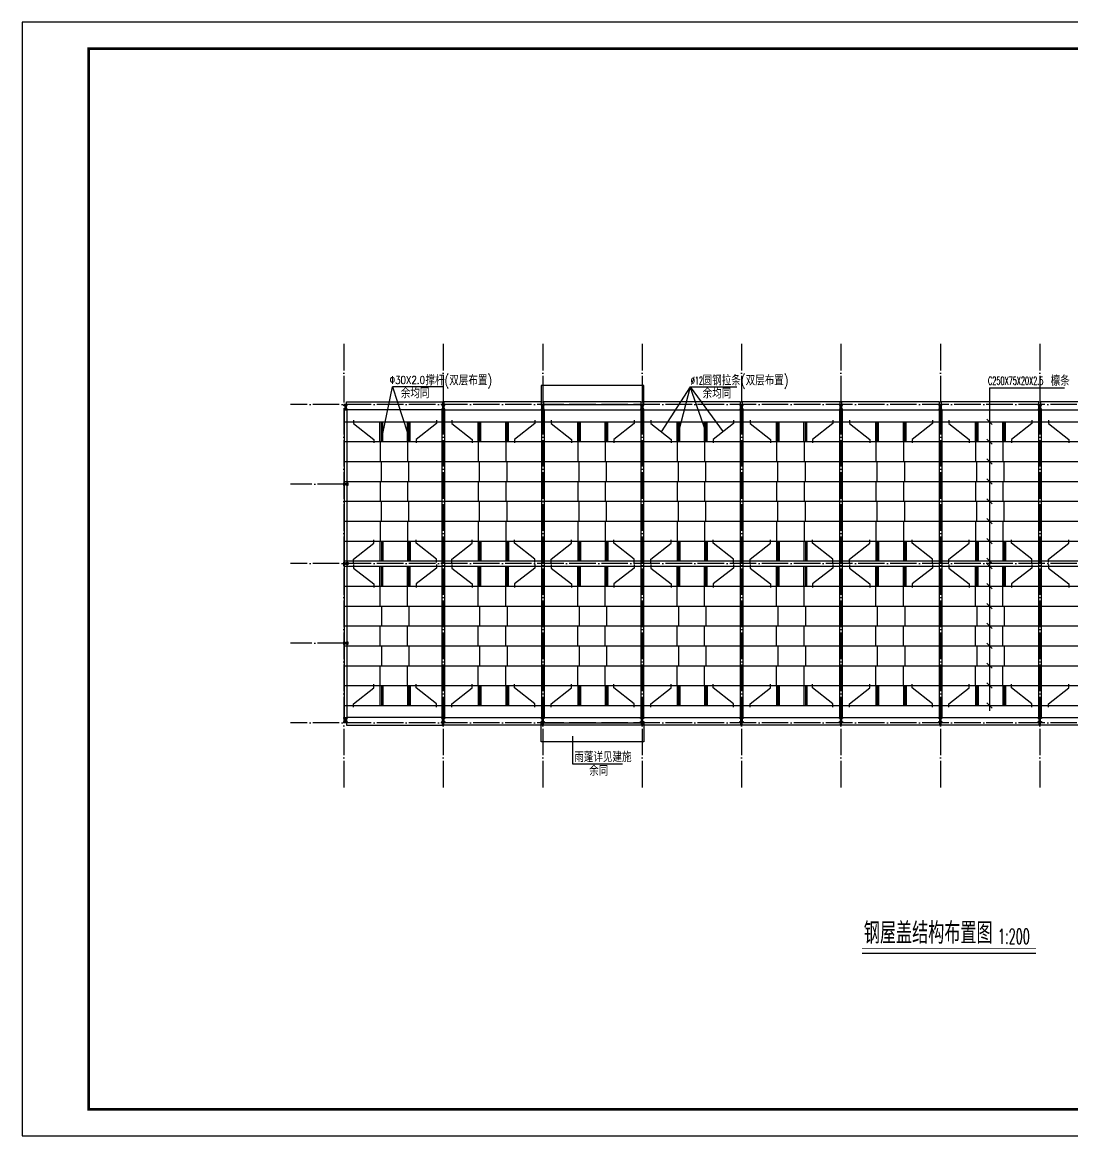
# Model space of a CAD drawing. Extents: x 32177600 to 32582346, y -189249 to 154687.
# Drawn here: x 32335937 to 32415109, y 70687 to 154687 of the extents above; entities that cross this region are included whole.
import ezdxf

# ---------------------------------------------------------------- set-up
doc = ezdxf.new("R2010")
doc.units = 0
doc.header["$LTSCALE"] = 1000
doc.header["$MEASUREMENT"] = 0
doc.linetypes.add('ACAD_ISO04W100', pattern=[30.5, 24, -3, 0.5, -3])
doc.linetypes.add('DOTE', pattern=[2.42, 2, -0.2, 0.02, -0.2])
doc.layers.get('0').update_dxf_attribs({"linetype": 'CONTINUOUS'})
for name, color, linetype in [('DIM_TEXT', 3, 'CONTINUOUS'), ('DOTE', 1, 'ACAD_ISO04W100'), ('PUB_TEXT', 7, 'CONTINUOUS'), ('PUB_TITLE', 4, 'CONTINUOUS'), ('拉条', 4, 'CONTINUOUS'), ('标注、文字', 3, 'CONTINUOUS'), ('沿沟', 3, 'CONTINUOUS'), ('钢梁', 2, 'CONTINUOUS')]:
    doc.layers.add(name, color=color, linetype=linetype)
doc.styles.add('_HZTXT', font='txt.shx', dxfattribs={"width": 0.8, "bigfont": 'hztxt.shx'})
doc.styles.add('_SIMPLEX', font='SIMPLEX', dxfattribs={"width": 0.8})
doc.styles.add('_TXT', font='SIMPLEX.shx', dxfattribs={"width": 0.6})

msp = doc.modelspace()

# ---------------------------------------------------------------- hatches: boundary and pattern name
for points in [[(32360439.4, 125768.2), (32360439.4, 125848.2), (32360199.4, 125848.2), (32360199.4, 125768.2), (32360279.4, 125768.2), (32360279.4, 125528.2), (32360199.4, 125528.2), (32360199.4, 125448.2), (32360439.4, 125448.2), (32360439.4, 125528.2), (32360359.4, 125528.2), (32360359.4, 125768.2)], [(32367819.4, 125768.2), (32367819.4, 125848.2), (32367579.4, 125848.2), (32367579.4, 125768.2), (32367659.4, 125768.2), (32367659.4, 125528.2), (32367579.4, 125528.2), (32367579.4, 125448.2), (32367819.4, 125448.2), (32367819.4, 125528.2), (32367739.4, 125528.2), (32367739.4, 125768.2)], [(32375319.4, 125768.2), (32375319.4, 125848.2), (32375079.4, 125848.2), (32375079.4, 125768.2), (32375159.4, 125768.2), (32375159.4, 125528.2), (32375079.4, 125528.2), (32375079.4, 125448.2), (32375319.4, 125448.2), (32375319.4, 125528.2), (32375239.4, 125528.2), (32375239.4, 125768.2)], [(32382819.4, 125768.2), (32382819.4, 125848.2), (32382579.4, 125848.2), (32382579.4, 125768.2), (32382659.4, 125768.2), (32382659.4, 125528.2), (32382579.4, 125528.2), (32382579.4, 125448.2), (32382819.4, 125448.2), (32382819.4, 125528.2), (32382739.4, 125528.2), (32382739.4, 125768.2)], [(32390319.4, 125768.2), (32390319.4, 125848.2), (32390079.4, 125848.2), (32390079.4, 125768.2), (32390159.4, 125768.2), (32390159.4, 125528.2), (32390079.4, 125528.2), (32390079.4, 125448.2), (32390319.4, 125448.2), (32390319.4, 125528.2), (32390239.4, 125528.2), (32390239.4, 125768.2)], [(32397819.4, 125768.2), (32397819.4, 125848.2), (32397579.4, 125848.2), (32397579.4, 125768.2), (32397659.4, 125768.2), (32397659.4, 125528.2), (32397579.4, 125528.2), (32397579.4, 125448.2), (32397819.4, 125448.2), (32397819.4, 125528.2), (32397739.4, 125528.2), (32397739.4, 125768.2)], [(32405319.4, 125768.2), (32405319.4, 125848.2), (32405079.4, 125848.2), (32405079.4, 125768.2), (32405159.4, 125768.2), (32405159.4, 125528.2), (32405079.4, 125528.2), (32405079.4, 125448.2), (32405319.4, 125448.2), (32405319.4, 125528.2), (32405239.4, 125528.2), (32405239.4, 125768.2)], [(32412819.4, 125768.2), (32412819.4, 125848.2), (32412579.4, 125848.2), (32412579.4, 125768.2), (32412659.4, 125768.2), (32412659.4, 125528.2), (32412579.4, 125528.2), (32412579.4, 125448.2), (32412819.4, 125448.2), (32412819.4, 125528.2), (32412739.4, 125528.2), (32412739.4, 125768.2)], [(32360279.4, 119748.2), (32360199.4, 119748.2), (32360199.4, 119948.2), (32360279.4, 119948.2), (32360279.4, 119888.2), (32360419.4, 119888.2), (32360419.4, 119948.2), (32360499.4, 119948.2), (32360499.4, 119748.2), (32360419.4, 119748.2), (32360419.4, 119808.2), (32360279.4, 119808.2)], [(32360279.4, 113748.2), (32360199.4, 113748.2), (32360199.4, 113948.2), (32360279.4, 113948.2), (32360279.4, 113888.2), (32360419.4, 113888.2), (32360419.4, 113948.2), (32360499.4, 113948.2), (32360499.4, 113748.2), (32360419.4, 113748.2), (32360419.4, 113808.2), (32360279.4, 113808.2)], [(32360279.4, 107748.2), (32360199.4, 107748.2), (32360199.4, 107948.2), (32360279.4, 107948.2), (32360279.4, 107888.2), (32360419.4, 107888.2), (32360419.4, 107948.2), (32360499.4, 107948.2), (32360499.4, 107748.2), (32360419.4, 107748.2), (32360419.4, 107808.2), (32360279.4, 107808.2)], [(32360439.4, 101928.2), (32360439.4, 101848.2), (32360199.4, 101848.2), (32360199.4, 101928.2), (32360279.4, 101928.2), (32360279.4, 102168.2), (32360199.4, 102168.2), (32360199.4, 102248.2), (32360439.4, 102248.2), (32360439.4, 102168.2), (32360359.4, 102168.2), (32360359.4, 101928.2)], [(32367819.4, 101928.2), (32367819.4, 101848.2), (32367579.4, 101848.2), (32367579.4, 101928.2), (32367659.4, 101928.2), (32367659.4, 102168.2), (32367579.4, 102168.2), (32367579.4, 102248.2), (32367819.4, 102248.2), (32367819.4, 102168.2), (32367739.4, 102168.2), (32367739.4, 101928.2)], [(32375319.4, 101928.2), (32375319.4, 101848.2), (32375079.4, 101848.2), (32375079.4, 101928.2), (32375159.4, 101928.2), (32375159.4, 102168.2), (32375079.4, 102168.2), (32375079.4, 102248.2), (32375319.4, 102248.2), (32375319.4, 102168.2), (32375239.4, 102168.2), (32375239.4, 101928.2)], [(32382819.4, 101928.2), (32382819.4, 101848.2), (32382579.4, 101848.2), (32382579.4, 101928.2), (32382659.4, 101928.2), (32382659.4, 102168.2), (32382579.4, 102168.2), (32382579.4, 102248.2), (32382819.4, 102248.2), (32382819.4, 102168.2), (32382739.4, 102168.2), (32382739.4, 101928.2)], [(32390319.4, 101928.2), (32390319.4, 101848.2), (32390079.4, 101848.2), (32390079.4, 101928.2), (32390159.4, 101928.2), (32390159.4, 102168.2), (32390079.4, 102168.2), (32390079.4, 102248.2), (32390319.4, 102248.2), (32390319.4, 102168.2), (32390239.4, 102168.2), (32390239.4, 101928.2)], [(32397819.4, 101928.2), (32397819.4, 101848.2), (32397579.4, 101848.2), (32397579.4, 101928.2), (32397659.4, 101928.2), (32397659.4, 102168.2), (32397579.4, 102168.2), (32397579.4, 102248.2), (32397819.4, 102248.2), (32397819.4, 102168.2), (32397739.4, 102168.2), (32397739.4, 101928.2)], [(32405319.4, 101928.2), (32405319.4, 101848.2), (32405079.4, 101848.2), (32405079.4, 101928.2), (32405159.4, 101928.2), (32405159.4, 102168.2), (32405079.4, 102168.2), (32405079.4, 102248.2), (32405319.4, 102248.2), (32405319.4, 102168.2), (32405239.4, 102168.2), (32405239.4, 101928.2)], [(32412819.4, 101928.2), (32412819.4, 101848.2), (32412579.4, 101848.2), (32412579.4, 101928.2), (32412659.4, 101928.2), (32412659.4, 102168.2), (32412579.4, 102168.2), (32412579.4, 102248.2), (32412819.4, 102248.2), (32412819.4, 102168.2), (32412739.4, 102168.2), (32412739.4, 101928.2)]]:
    msp.add_hatch(color=256).paths.add_polyline_path(points)

# ---------------------------------------------------------------- linework, layer by layer
for p, q in [((32363130.2, 123672.7, 0), (32363874.8, 127176.1, 0)), ((32367662.2, 127176.1, 0), (32363874.8, 127176.1, 0)), ((32363874.8, 127176.1, 0), (32364997.8, 123724.8, 0)), ((32386319.5, 127180.4, 0), (32384138.5, 123796, 0)), ((32386319.5, 127180.4, 0), (32385442.3, 123790.4, 0)), ((32386319.5, 127180.4, 0), (32389848, 127180.4, 0)), ((32387516.5, 123807.8, 0), (32386319.5, 127180.4, 0)), ((32386319.5, 127180.4, 0), (32388802.1, 123796.1, 0)), ((32408912.1, 127114, 0), (32414564, 127114, 0)), ((32408912.1, 127114, 0), (32408912.1, 102743.6, 0)), ((32360219.4, 124548.2, 0), (32450179.4, 124548.2, 0)), ((32362923.5, 123048.2, 0), (32362923.5, 124548.2, 0)), ((32363029.2, 123048.2, 0), (32363029.2, 124548.2, 0)), ((32363130.2, 123048.2, 0), (32363130.2, 124548.2, 0)), ((32364997.8, 123048.2, 0), (32364997.8, 124548.2, 0)), ((32365103.5, 123048.2, 0), (32365103.5, 124548.2, 0)), ((32365204.5, 123048.2, 0), (32365204.5, 124548.2, 0)), ((32370336.6, 123048.2, 0), (32370336.6, 124548.2, 0)), ((32370442.3, 123048.2, 0), (32370442.3, 124548.2, 0)), ((32370543.3, 123048.2, 0), (32370543.3, 124548.2, 0)), ((32372410.9, 123048.2, 0), (32372410.9, 124548.2, 0)), ((32372516.5, 123048.2, 0), (32372516.5, 124548.2, 0)), ((32372617.5, 123048.2, 0), (32372617.5, 124548.2, 0)), ((32377836.6, 123048.2, 0), (32377836.6, 124548.2, 0)), ((32377942.3, 123048.2, 0), (32377942.3, 124548.2, 0)), ((32378043.3, 123048.2, 0), (32378043.3, 124548.2, 0)), ((32379910.9, 123048.2, 0), (32379910.9, 124548.2, 0)), ((32380016.5, 123048.2, 0), (32380016.5, 124548.2, 0)), ((32380117.5, 123048.2, 0), (32380117.5, 124548.2, 0)), ((32385336.6, 123048.2, 0), (32385336.6, 124548.2, 0)), ((32385442.3, 123048.2, 0), (32385442.3, 124548.2, 0)), ((32385543.3, 123048.2, 0), (32385543.3, 124548.2, 0)), ((32387410.9, 123048.2, 0), (32387410.9, 124548.2, 0)), ((32387516.5, 123048.2, 0), (32387516.5, 124548.2, 0)), ((32387617.5, 123048.2, 0), (32387617.5, 124548.2, 0)), ((32392836.6, 123048.2, 0), (32392836.6, 124548.2, 0)), ((32392942.3, 123048.2, 0), (32392942.3, 124548.2, 0)), ((32393043.3, 123048.2, 0), (32393043.3, 124548.2, 0)), ((32394910.9, 123048.2, 0), (32394910.9, 124548.2, 0)), ((32395016.5, 123048.2, 0), (32395016.5, 124548.2, 0)), ((32395117.5, 123048.2, 0), (32395117.5, 124548.2, 0)), ((32400336.6, 123048.2, 0), (32400336.6, 124548.2, 0)), ((32400442.3, 123048.2, 0), (32400442.3, 124548.2, 0)), ((32400543.3, 123048.2, 0), (32400543.3, 124548.2, 0)), ((32402410.9, 123048.2, 0), (32402410.9, 124548.2, 0)), ((32402516.5, 123048.2, 0), (32402516.5, 124548.2, 0)), ((32402617.5, 123048.2, 0), (32402617.5, 124548.2, 0)), ((32407836.6, 123048.2, 0), (32407836.6, 124548.2, 0)), ((32407942.3, 123048.2, 0), (32407942.3, 124548.2, 0)), ((32408043.3, 123048.2, 0), (32408043.3, 124548.2, 0)), ((32409111.6, 124348.8, 0), (32408712.7, 124747.6, 0)), ((32409910.9, 123048.2, 0), (32409910.9, 124548.2, 0)), ((32410016.5, 123048.2, 0), (32410016.5, 124548.2, 0)), ((32410117.5, 123048.2, 0), (32410117.5, 124548.2, 0)), ((32360219.4, 123048.2, 0), (32450179.4, 123048.2, 0)), ((32362929.2, 123048.2, 0), (32362929.2, 121548.2, 0)), ((32365003.5, 123048.2, 0), (32365003.5, 121548.2, 0)), ((32370342.3, 123048.2, 0), (32370342.3, 121548.2, 0)), ((32372416.5, 123048.2, 0), (32372416.5, 121548.2, 0)), ((32377842.3, 123048.2, 0), (32377842.3, 121548.2, 0)), ((32379916.5, 123048.2, 0), (32379916.5, 121548.2, 0)), ((32385342.3, 123048.2, 0), (32385342.3, 121548.2, 0)), ((32387416.5, 123048.2, 0), (32387416.5, 121548.2, 0)), ((32392842.3, 123048.2, 0), (32392842.3, 121548.2, 0)), ((32394916.5, 123048.2, 0), (32394916.5, 121548.2, 0)), ((32400342.3, 123048.2, 0), (32400342.3, 121548.2, 0)), ((32402416.5, 123048.2, 0), (32402416.5, 121548.2, 0)), ((32407842.3, 123048.2, 0), (32407842.3, 121548.2, 0)), ((32409111.6, 122848.8, 0), (32408712.7, 123247.6, 0)), ((32409916.5, 123048.2, 0), (32409916.5, 121548.2, 0)), ((32360219.4, 121548.2, 0), (32450179.4, 121548.2, 0)), ((32363029.2, 120048.2, 0), (32363029.2, 121548.2, 0)), ((32365103.5, 120048.2, 0), (32365103.5, 121548.2, 0)), ((32370442.3, 120048.2, 0), (32370442.3, 121548.2, 0)), ((32372516.5, 120048.2, 0), (32372516.5, 121548.2, 0)), ((32377942.3, 120048.2, 0), (32377942.3, 121548.2, 0)), ((32380016.5, 120048.2, 0), (32380016.5, 121548.2, 0)), ((32385442.3, 120048.2, 0), (32385442.3, 121548.2, 0)), ((32387516.5, 120048.2, 0), (32387516.5, 121548.2, 0)), ((32392942.3, 120048.2, 0), (32392942.3, 121548.2, 0)), ((32395016.5, 120048.2, 0), (32395016.5, 121548.2, 0)), ((32400442.3, 120048.2, 0), (32400442.3, 121548.2, 0)), ((32402516.5, 120048.2, 0), (32402516.5, 121548.2, 0)), ((32407942.3, 120048.2, 0), (32407942.3, 121548.2, 0)), ((32409111.6, 121348.8, 0), (32408712.7, 121747.6, 0)), ((32410016.5, 120048.2, 0), (32410016.5, 121548.2, 0)), ((32409111.6, 119848.8, 0), (32408712.7, 120247.6, 0)), ((32360219.4, 120048.2, 0), (32450179.4, 120048.2, 0)), ((32362929.2, 120048.2, 0), (32362929.2, 118548.2, 0)), ((32365003.5, 120048.2, 0), (32365003.5, 118548.2, 0)), ((32370342.3, 120048.2, 0), (32370342.3, 118548.2, 0)), ((32372416.5, 120048.2, 0), (32372416.5, 118548.2, 0)), ((32377842.3, 120048.2, 0), (32377842.3, 118548.2, 0)), ((32379916.5, 120048.2, 0), (32379916.5, 118548.2, 0)), ((32385342.3, 120048.2, 0), (32385342.3, 118548.2, 0)), ((32387416.5, 120048.2, 0), (32387416.5, 118548.2, 0)), ((32392842.3, 120048.2, 0), (32392842.3, 118548.2, 0)), ((32394916.5, 120048.2, 0), (32394916.5, 118548.2, 0)), ((32400342.3, 120048.2, 0), (32400342.3, 118548.2, 0)), ((32402416.5, 120048.2, 0), (32402416.5, 118548.2, 0)), ((32407842.3, 120048.2, 0), (32407842.3, 118548.2, 0)), ((32409916.5, 120048.2, 0), (32409916.5, 118548.2, 0)), ((32360219.4, 118548.2, 0), (32450179.4, 118548.2, 0)), ((32363029.2, 117048.2, 0), (32363029.2, 118548.2, 0)), ((32365103.5, 117048.2, 0), (32365103.5, 118548.2, 0)), ((32370442.3, 117048.2, 0), (32370442.3, 118548.2, 0)), ((32372516.5, 117048.2, 0), (32372516.5, 118548.2, 0)), ((32377942.3, 117048.2, 0), (32377942.3, 118548.2, 0)), ((32380016.5, 117048.2, 0), (32380016.5, 118548.2, 0)), ((32385442.3, 117048.2, 0), (32385442.3, 118548.2, 0)), ((32387516.5, 117048.2, 0), (32387516.5, 118548.2, 0)), ((32392942.3, 117048.2, 0), (32392942.3, 118548.2, 0)), ((32395016.5, 117048.2, 0), (32395016.5, 118548.2, 0)), ((32400442.3, 117048.2, 0), (32400442.3, 118548.2, 0)), ((32402516.5, 117048.2, 0), (32402516.5, 118548.2, 0)), ((32407942.3, 117048.2, 0), (32407942.3, 118548.2, 0)), ((32409111.6, 118348.8, 0), (32408712.7, 118747.6, 0)), ((32410016.5, 117048.2, 0), (32410016.5, 118548.2, 0)), ((32360219.4, 117048.2, 0), (32450179.4, 117048.2, 0)), ((32362929.2, 117048.2, 0), (32362929.2, 115548.2, 0)), ((32365003.5, 117048.2, 0), (32365003.5, 115548.2, 0)), ((32370342.3, 117048.2, 0), (32370342.3, 115548.2, 0)), ((32372416.5, 117048.2, 0), (32372416.5, 115548.2, 0)), ((32377842.3, 117048.2, 0), (32377842.3, 115548.2, 0)), ((32379916.5, 117048.2, 0), (32379916.5, 115548.2, 0)), ((32385342.3, 117048.2, 0), (32385342.3, 115548.2, 0)), ((32387416.5, 117048.2, 0), (32387416.5, 115548.2, 0)), ((32392842.3, 117048.2, 0), (32392842.3, 115548.2, 0)), ((32394916.5, 117048.2, 0), (32394916.5, 115548.2, 0)), ((32400342.3, 117048.2, 0), (32400342.3, 115548.2, 0)), ((32402416.5, 117048.2, 0), (32402416.5, 115548.2, 0)), ((32407842.3, 117048.2, 0), (32407842.3, 115548.2, 0)), ((32409111.6, 116848.8, 0), (32408712.7, 117247.6, 0)), ((32409916.5, 117048.2, 0), (32409916.5, 115548.2, 0)), ((32360219.4, 115548.2, 0), (32450179.4, 115548.2, 0)), ((32362923.5, 115548.2, 0), (32362923.5, 114048.2, 0)), ((32363029.2, 115548.2, 0), (32363029.2, 114048.2, 0)), ((32363130.2, 115548.2, 0), (32363130.2, 114048.2, 0)), ((32364997.8, 115548.2, 0), (32364997.8, 114048.2, 0)), ((32365103.5, 115548.2, 0), (32365103.5, 114048.2, 0)), ((32365204.5, 115548.2, 0), (32365204.5, 114048.2, 0)), ((32370336.6, 115548.2, 0), (32370336.6, 114048.2, 0)), ((32370442.3, 115548.2, 0), (32370442.3, 114048.2, 0)), ((32370543.3, 115548.2, 0), (32370543.3, 114048.2, 0)), ((32372410.9, 115548.2, 0), (32372410.9, 114048.2, 0)), ((32372516.5, 115548.2, 0), (32372516.5, 114048.2, 0)), ((32372617.5, 115548.2, 0), (32372617.5, 114048.2, 0)), ((32377836.6, 115548.2, 0), (32377836.6, 114048.2, 0)), ((32377942.3, 115548.2, 0), (32377942.3, 114048.2, 0)), ((32378043.3, 115548.2, 0), (32378043.3, 114048.2, 0)), ((32379910.9, 115548.2, 0), (32379910.9, 114048.2, 0)), ((32380016.5, 115548.2, 0), (32380016.5, 114048.2, 0)), ((32380117.5, 115548.2, 0), (32380117.5, 114048.2, 0)), ((32385336.6, 115548.2, 0), (32385336.6, 114048.2, 0)), ((32385442.3, 115548.2, 0), (32385442.3, 114048.2, 0)), ((32385543.3, 115548.2, 0), (32385543.3, 114048.2, 0)), ((32387410.9, 115548.2, 0), (32387410.9, 114048.2, 0)), ((32387516.5, 115548.2, 0), (32387516.5, 114048.2, 0)), ((32387617.5, 115548.2, 0), (32387617.5, 114048.2, 0)), ((32392836.6, 115548.2, 0), (32392836.6, 114048.2, 0)), ((32392942.3, 115548.2, 0), (32392942.3, 114048.2, 0)), ((32393043.3, 115548.2, 0), (32393043.3, 114048.2, 0)), ((32394910.9, 115548.2, 0), (32394910.9, 114048.2, 0)), ((32395016.5, 115548.2, 0), (32395016.5, 114048.2, 0)), ((32395117.5, 115548.2, 0), (32395117.5, 114048.2, 0)), ((32400336.6, 115548.2, 0), (32400336.6, 114048.2, 0)), ((32400442.3, 115548.2, 0), (32400442.3, 114048.2, 0)), ((32400543.3, 115548.2, 0), (32400543.3, 114048.2, 0)), ((32402410.9, 115548.2, 0), (32402410.9, 114048.2, 0)), ((32402516.5, 115548.2, 0), (32402516.5, 114048.2, 0)), ((32402617.5, 115548.2, 0), (32402617.5, 114048.2, 0)), ((32407836.6, 115548.2, 0), (32407836.6, 114048.2, 0)), ((32407942.3, 115548.2, 0), (32407942.3, 114048.2, 0)), ((32408043.3, 115548.2, 0), (32408043.3, 114048.2, 0)), ((32409111.6, 115348.8, 0), (32408712.7, 115747.6, 0)), ((32409910.9, 115548.2, 0), (32409910.9, 114048.2, 0)), ((32410016.5, 115548.2, 0), (32410016.5, 114048.2, 0)), ((32410117.5, 115548.2, 0), (32410117.5, 114048.2, 0)), ((32409111.6, 113848.8, 0), (32408712.7, 114247.6, 0)), ((32360219.4, 114048.2, 0), (32450179.4, 114048.2, 0)), ((32360219.4, 113648.2, 0), (32450179.4, 113648.2, 0)), ((32362923.5, 112148.2, 0), (32362923.5, 113648.2, 0)), ((32363029.2, 112148.2, 0), (32363029.2, 113648.2, 0)), ((32363130.2, 112148.2, 0), (32363130.2, 113648.2, 0)), ((32364997.8, 112148.2, 0), (32364997.8, 113648.2, 0)), ((32365103.5, 112148.2, 0), (32365103.5, 113648.2, 0)), ((32365204.5, 112148.2, 0), (32365204.5, 113648.2, 0)), ((32370336.6, 112148.2, 0), (32370336.6, 113648.2, 0)), ((32370442.3, 112148.2, 0), (32370442.3, 113648.2, 0)), ((32370543.3, 112148.2, 0), (32370543.3, 113648.2, 0)), ((32372410.9, 112148.2, 0), (32372410.9, 113648.2, 0)), ((32372516.5, 112148.2, 0), (32372516.5, 113648.2, 0)), ((32372617.5, 112148.2, 0), (32372617.5, 113648.2, 0)), ((32377836.6, 112148.2, 0), (32377836.6, 113648.2, 0)), ((32377942.3, 112148.2, 0), (32377942.3, 113648.2, 0)), ((32378043.3, 112148.2, 0), (32378043.3, 113648.2, 0)), ((32379910.9, 112148.2, 0), (32379910.9, 113648.2, 0)), ((32380016.5, 112148.2, 0), (32380016.5, 113648.2, 0)), ((32380117.5, 112148.2, 0), (32380117.5, 113648.2, 0)), ((32385336.6, 112148.2, 0), (32385336.6, 113648.2, 0)), ((32385442.3, 112148.2, 0), (32385442.3, 113648.2, 0)), ((32385543.3, 112148.2, 0), (32385543.3, 113648.2, 0)), ((32387410.9, 112148.2, 0), (32387410.9, 113648.2, 0)), ((32387516.5, 112148.2, 0), (32387516.5, 113648.2, 0)), ((32387617.5, 112148.2, 0), (32387617.5, 113648.2, 0)), ((32392836.6, 112148.2, 0), (32392836.6, 113648.2, 0)), ((32392942.3, 112148.2, 0), (32392942.3, 113648.2, 0)), ((32393043.3, 112148.2, 0), (32393043.3, 113648.2, 0)), ((32394910.9, 112148.2, 0), (32394910.9, 113648.2, 0)), ((32395016.5, 112148.2, 0), (32395016.5, 113648.2, 0)), ((32395117.5, 112148.2, 0), (32395117.5, 113648.2, 0)), ((32400336.6, 112148.2, 0), (32400336.6, 113648.2, 0)), ((32400442.3, 112148.2, 0), (32400442.3, 113648.2, 0)), ((32400543.3, 112148.2, 0), (32400543.3, 113648.2, 0)), ((32402410.9, 112148.2, 0), (32402410.9, 113648.2, 0)), ((32402516.5, 112148.2, 0), (32402516.5, 113648.2, 0)), ((32402617.5, 112148.2, 0), (32402617.5, 113648.2, 0)), ((32407836.6, 112148.2, 0), (32407836.6, 113648.2, 0)), ((32407942.3, 112148.2, 0), (32407942.3, 113648.2, 0)), ((32408043.3, 112148.2, 0), (32408043.3, 113648.2, 0)), ((32409111.6, 113448.8, 0), (32408712.7, 113847.6, 0)), ((32409910.9, 112148.2, 0), (32409910.9, 113648.2, 0)), ((32410016.5, 112148.2, 0), (32410016.5, 113648.2, 0)), ((32410117.5, 112148.2, 0), (32410117.5, 113648.2, 0)), ((32360219.4, 112148.2, 0), (32450179.4, 112148.2, 0)), ((32362929.2, 110648.2, 0), (32362929.2, 112148.2, 0)), ((32365003.5, 110648.2, 0), (32365003.5, 112148.2, 0)), ((32370342.3, 110648.2, 0), (32370342.3, 112148.2, 0)), ((32372416.5, 110648.2, 0), (32372416.5, 112148.2, 0)), ((32377842.3, 110648.2, 0), (32377842.3, 112148.2, 0)), ((32379916.5, 110648.2, 0), (32379916.5, 112148.2, 0)), ((32385342.3, 110648.2, 0), (32385342.3, 112148.2, 0)), ((32387416.5, 110648.2, 0), (32387416.5, 112148.2, 0)), ((32392842.3, 110648.2, 0), (32392842.3, 112148.2, 0)), ((32394916.5, 110648.2, 0), (32394916.5, 112148.2, 0)), ((32400342.3, 110648.2, 0), (32400342.3, 112148.2, 0)), ((32402416.5, 110648.2, 0), (32402416.5, 112148.2, 0)), ((32407842.3, 110648.2, 0), (32407842.3, 112148.2, 0)), ((32409111.6, 111948.8, 0), (32408712.7, 112347.6, 0)), ((32409916.5, 110648.2, 0), (32409916.5, 112148.2, 0)), ((32360219.4, 110648.2, 0), (32450179.4, 110648.2, 0)), ((32363029.2, 110648.2, 0), (32363029.2, 109148.2, 0)), ((32365103.5, 110648.2, 0), (32365103.5, 109148.2, 0)), ((32370442.3, 110648.2, 0), (32370442.3, 109148.2, 0)), ((32372516.5, 110648.2, 0), (32372516.5, 109148.2, 0)), ((32377942.3, 110648.2, 0), (32377942.3, 109148.2, 0)), ((32380016.5, 110648.2, 0), (32380016.5, 109148.2, 0)), ((32385442.3, 110648.2, 0), (32385442.3, 109148.2, 0)), ((32387516.5, 110648.2, 0), (32387516.5, 109148.2, 0)), ((32392942.3, 110648.2, 0), (32392942.3, 109148.2, 0)), ((32395016.5, 110648.2, 0), (32395016.5, 109148.2, 0)), ((32400442.3, 110648.2, 0), (32400442.3, 109148.2, 0)), ((32402516.5, 110648.2, 0), (32402516.5, 109148.2, 0)), ((32407942.3, 110648.2, 0), (32407942.3, 109148.2, 0)), ((32409111.6, 110448.8, 0), (32408712.7, 110847.6, 0)), ((32410016.5, 110648.2, 0), (32410016.5, 109148.2, 0)), ((32409111.6, 108948.8, 0), (32408712.7, 109347.6, 0)), ((32360219.4, 109148.2, 0), (32450179.4, 109148.2, 0)), ((32362929.2, 107648.2, 0), (32362929.2, 109148.2, 0)), ((32365003.5, 107648.2, 0), (32365003.5, 109148.2, 0)), ((32370342.3, 107648.2, 0), (32370342.3, 109148.2, 0)), ((32372416.5, 107648.2, 0), (32372416.5, 109148.2, 0)), ((32377842.3, 107648.2, 0), (32377842.3, 109148.2, 0)), ((32379916.5, 107648.2, 0), (32379916.5, 109148.2, 0)), ((32385342.3, 107648.2, 0), (32385342.3, 109148.2, 0)), ((32387416.5, 107648.2, 0), (32387416.5, 109148.2, 0)), ((32392842.3, 107648.2, 0), (32392842.3, 109148.2, 0)), ((32394916.5, 107648.2, 0), (32394916.5, 109148.2, 0)), ((32400342.3, 107648.2, 0), (32400342.3, 109148.2, 0)), ((32402416.5, 107648.2, 0), (32402416.5, 109148.2, 0)), ((32407842.3, 107648.2, 0), (32407842.3, 109148.2, 0)), ((32409916.5, 107648.2, 0), (32409916.5, 109148.2, 0)), ((32360219.4, 107648.2, 0), (32450179.4, 107648.2, 0)), ((32363029.2, 107648.2, 0), (32363029.2, 106148.2, 0)), ((32365103.5, 107648.2, 0), (32365103.5, 106148.2, 0)), ((32370442.3, 107648.2, 0), (32370442.3, 106148.2, 0)), ((32372516.5, 107648.2, 0), (32372516.5, 106148.2, 0)), ((32377942.3, 107648.2, 0), (32377942.3, 106148.2, 0)), ((32380016.5, 107648.2, 0), (32380016.5, 106148.2, 0)), ((32385442.3, 107648.2, 0), (32385442.3, 106148.2, 0)), ((32387516.5, 107648.2, 0), (32387516.5, 106148.2, 0)), ((32392942.3, 107648.2, 0), (32392942.3, 106148.2, 0)), ((32395016.5, 107648.2, 0), (32395016.5, 106148.2, 0)), ((32400442.3, 107648.2, 0), (32400442.3, 106148.2, 0)), ((32402516.5, 107648.2, 0), (32402516.5, 106148.2, 0)), ((32407942.3, 107648.2, 0), (32407942.3, 106148.2, 0)), ((32409111.6, 107448.8, 0), (32408712.7, 107847.6, 0)), ((32410016.5, 107648.2, 0), (32410016.5, 106148.2, 0)), ((32360219.4, 106148.2, 0), (32450179.4, 106148.2, 0)), ((32362929.2, 104648.2, 0), (32362929.2, 106148.2, 0)), ((32365003.5, 104648.2, 0), (32365003.5, 106148.2, 0)), ((32370342.3, 104648.2, 0), (32370342.3, 106148.2, 0)), ((32372416.5, 104648.2, 0), (32372416.5, 106148.2, 0)), ((32377842.3, 104648.2, 0), (32377842.3, 106148.2, 0)), ((32379916.5, 104648.2, 0), (32379916.5, 106148.2, 0)), ((32385342.3, 104648.2, 0), (32385342.3, 106148.2, 0)), ((32387416.5, 104648.2, 0), (32387416.5, 106148.2, 0)), ((32392842.3, 104648.2, 0), (32392842.3, 106148.2, 0)), ((32394916.5, 104648.2, 0), (32394916.5, 106148.2, 0)), ((32400342.3, 104648.2, 0), (32400342.3, 106148.2, 0)), ((32402416.5, 104648.2, 0), (32402416.5, 106148.2, 0)), ((32407842.3, 104648.2, 0), (32407842.3, 106148.2, 0)), ((32409111.6, 105948.8, 0), (32408712.7, 106347.6, 0)), ((32409916.5, 104648.2, 0), (32409916.5, 106148.2, 0)), ((32360219.4, 104648.2, 0), (32450179.4, 104648.2, 0)), ((32362923.5, 104648.2, 0), (32362923.5, 103148.2, 0)), ((32363029.2, 104648.2, 0), (32363029.2, 103148.2, 0)), ((32363130.2, 104648.2, 0), (32363130.2, 103148.2, 0)), ((32364997.8, 104648.2, 0), (32364997.8, 103148.2, 0)), ((32365103.5, 104648.2, 0), (32365103.5, 103148.2, 0)), ((32365204.5, 104648.2, 0), (32365204.5, 103148.2, 0)), ((32370336.6, 104648.2, 0), (32370336.6, 103148.2, 0)), ((32370442.3, 104648.2, 0), (32370442.3, 103148.2, 0)), ((32370543.3, 104648.2, 0), (32370543.3, 103148.2, 0)), ((32372410.9, 104648.2, 0), (32372410.9, 103148.2, 0)), ((32372516.5, 104648.2, 0), (32372516.5, 103148.2, 0)), ((32372617.5, 104648.2, 0), (32372617.5, 103148.2, 0)), ((32377836.6, 104648.2, 0), (32377836.6, 103148.2, 0)), ((32377942.3, 104648.2, 0), (32377942.3, 103148.2, 0)), ((32378043.3, 104648.2, 0), (32378043.3, 103148.2, 0)), ((32379910.9, 104648.2, 0), (32379910.9, 103148.2, 0)), ((32380016.5, 104648.2, 0), (32380016.5, 103148.2, 0)), ((32380117.5, 104648.2, 0), (32380117.5, 103148.2, 0)), ((32385336.6, 104648.2, 0), (32385336.6, 103148.2, 0)), ((32385442.3, 104648.2, 0), (32385442.3, 103148.2, 0)), ((32385543.3, 104648.2, 0), (32385543.3, 103148.2, 0)), ((32387410.9, 104648.2, 0), (32387410.9, 103148.2, 0)), ((32387516.5, 104648.2, 0), (32387516.5, 103148.2, 0)), ((32387617.5, 104648.2, 0), (32387617.5, 103148.2, 0)), ((32392836.6, 104648.2, 0), (32392836.6, 103148.2, 0)), ((32392942.3, 104648.2, 0), (32392942.3, 103148.2, 0)), ((32393043.3, 104648.2, 0), (32393043.3, 103148.2, 0)), ((32394910.9, 104648.2, 0), (32394910.9, 103148.2, 0)), ((32395016.5, 104648.2, 0), (32395016.5, 103148.2, 0)), ((32395117.5, 104648.2, 0), (32395117.5, 103148.2, 0)), ((32400336.6, 104648.2, 0), (32400336.6, 103148.2, 0)), ((32400442.3, 104648.2, 0), (32400442.3, 103148.2, 0)), ((32400543.3, 104648.2, 0), (32400543.3, 103148.2, 0)), ((32402410.9, 104648.2, 0), (32402410.9, 103148.2, 0)), ((32402516.5, 104648.2, 0), (32402516.5, 103148.2, 0)), ((32402617.5, 104648.2, 0), (32402617.5, 103148.2, 0)), ((32407836.6, 104648.2, 0), (32407836.6, 103148.2, 0)), ((32407942.3, 104648.2, 0), (32407942.3, 103148.2, 0)), ((32408043.3, 104648.2, 0), (32408043.3, 103148.2, 0)), ((32409111.6, 104448.8, 0), (32408712.7, 104847.6, 0)), ((32409910.9, 104648.2, 0), (32409910.9, 103148.2, 0)), ((32410016.5, 104648.2, 0), (32410016.5, 103148.2, 0)), ((32410117.5, 104648.2, 0), (32410117.5, 103148.2, 0)), ((32409111.6, 102948.8, 0), (32408712.7, 103347.6, 0)), ((32360219.4, 103148.2, 0), (32450179.4, 103148.2, 0)), ((32377458.5, 100821.9, 0), (32377458.5, 98748.4, 0)), ((32377458.5, 98748.4, 0), (32381225.4, 98748.4, 0))]:
    msp.add_line(p, q)
at = {"elevation": 0}
for points in [[(32382819.4, 127288.2), (32375079.4, 127288.2), (32375079.4, 125848.2), (32382819.4, 125848.2)], [(32382819.4, 100408.2), (32375079.4, 100408.2), (32375079.4, 101848.2), (32382819.4, 101848.2)]]:
    msp.add_lwpolyline(points, close=True, dxfattribs=at)
for points in [[(32360439.4, 125768.2), (32360439.4, 125848.2), (32360199.4, 125848.2), (32360199.4, 125768.2), (32360279.4, 125768.2), (32360279.4, 125528.2), (32360199.4, 125528.2), (32360199.4, 125448.2), (32360439.4, 125448.2), (32360439.4, 125528.2), (32360359.4, 125528.2), (32360359.4, 125768.2), (32360439.4, 125768.2)], [(32367819.4, 125768.2), (32367819.4, 125848.2), (32367579.4, 125848.2), (32367579.4, 125768.2), (32367659.4, 125768.2), (32367659.4, 125528.2), (32367579.4, 125528.2), (32367579.4, 125448.2), (32367819.4, 125448.2), (32367819.4, 125528.2), (32367739.4, 125528.2), (32367739.4, 125768.2), (32367819.4, 125768.2)], [(32375319.4, 125768.2), (32375319.4, 125848.2), (32375079.4, 125848.2), (32375079.4, 125768.2), (32375159.4, 125768.2), (32375159.4, 125528.2), (32375079.4, 125528.2), (32375079.4, 125448.2), (32375319.4, 125448.2), (32375319.4, 125528.2), (32375239.4, 125528.2), (32375239.4, 125768.2), (32375319.4, 125768.2)], [(32382819.4, 125768.2), (32382819.4, 125848.2), (32382579.4, 125848.2), (32382579.4, 125768.2), (32382659.4, 125768.2), (32382659.4, 125528.2), (32382579.4, 125528.2), (32382579.4, 125448.2), (32382819.4, 125448.2), (32382819.4, 125528.2), (32382739.4, 125528.2), (32382739.4, 125768.2), (32382819.4, 125768.2)], [(32390319.4, 125768.2), (32390319.4, 125848.2), (32390079.4, 125848.2), (32390079.4, 125768.2), (32390159.4, 125768.2), (32390159.4, 125528.2), (32390079.4, 125528.2), (32390079.4, 125448.2), (32390319.4, 125448.2), (32390319.4, 125528.2), (32390239.4, 125528.2), (32390239.4, 125768.2), (32390319.4, 125768.2)], [(32397819.4, 125768.2), (32397819.4, 125848.2), (32397579.4, 125848.2), (32397579.4, 125768.2), (32397659.4, 125768.2), (32397659.4, 125528.2), (32397579.4, 125528.2), (32397579.4, 125448.2), (32397819.4, 125448.2), (32397819.4, 125528.2), (32397739.4, 125528.2), (32397739.4, 125768.2), (32397819.4, 125768.2)], [(32405319.4, 125768.2), (32405319.4, 125848.2), (32405079.4, 125848.2), (32405079.4, 125768.2), (32405159.4, 125768.2), (32405159.4, 125528.2), (32405079.4, 125528.2), (32405079.4, 125448.2), (32405319.4, 125448.2), (32405319.4, 125528.2), (32405239.4, 125528.2), (32405239.4, 125768.2), (32405319.4, 125768.2)], [(32412819.4, 125768.2), (32412819.4, 125848.2), (32412579.4, 125848.2), (32412579.4, 125768.2), (32412659.4, 125768.2), (32412659.4, 125528.2), (32412579.4, 125528.2), (32412579.4, 125448.2), (32412819.4, 125448.2), (32412819.4, 125528.2), (32412739.4, 125528.2), (32412739.4, 125768.2), (32412819.4, 125768.2)], [(32360279.4, 119748.2), (32360199.4, 119748.2), (32360199.4, 119948.2), (32360279.4, 119948.2), (32360279.4, 119888.2), (32360419.4, 119888.2), (32360419.4, 119948.2), (32360499.4, 119948.2), (32360499.4, 119748.2), (32360419.4, 119748.2), (32360419.4, 119808.2), (32360279.4, 119808.2), (32360279.4, 119748.2)], [(32360279.4, 113748.2), (32360199.4, 113748.2), (32360199.4, 113948.2), (32360279.4, 113948.2), (32360279.4, 113888.2), (32360419.4, 113888.2), (32360419.4, 113948.2), (32360499.4, 113948.2), (32360499.4, 113748.2), (32360419.4, 113748.2), (32360419.4, 113808.2), (32360279.4, 113808.2), (32360279.4, 113748.2)], [(32360279.4, 107748.2), (32360199.4, 107748.2), (32360199.4, 107948.2), (32360279.4, 107948.2), (32360279.4, 107888.2), (32360419.4, 107888.2), (32360419.4, 107948.2), (32360499.4, 107948.2), (32360499.4, 107748.2), (32360419.4, 107748.2), (32360419.4, 107808.2), (32360279.4, 107808.2), (32360279.4, 107748.2)], [(32360439.4, 101928.2), (32360439.4, 101848.2), (32360199.4, 101848.2), (32360199.4, 101928.2), (32360279.4, 101928.2), (32360279.4, 102168.2), (32360199.4, 102168.2), (32360199.4, 102248.2), (32360439.4, 102248.2), (32360439.4, 102168.2), (32360359.4, 102168.2), (32360359.4, 101928.2), (32360439.4, 101928.2)], [(32367819.4, 101928.2), (32367819.4, 101848.2), (32367579.4, 101848.2), (32367579.4, 101928.2), (32367659.4, 101928.2), (32367659.4, 102168.2), (32367579.4, 102168.2), (32367579.4, 102248.2), (32367819.4, 102248.2), (32367819.4, 102168.2), (32367739.4, 102168.2), (32367739.4, 101928.2), (32367819.4, 101928.2)], [(32375319.4, 101928.2), (32375319.4, 101848.2), (32375079.4, 101848.2), (32375079.4, 101928.2), (32375159.4, 101928.2), (32375159.4, 102168.2), (32375079.4, 102168.2), (32375079.4, 102248.2), (32375319.4, 102248.2), (32375319.4, 102168.2), (32375239.4, 102168.2), (32375239.4, 101928.2), (32375319.4, 101928.2)], [(32382819.4, 101928.2), (32382819.4, 101848.2), (32382579.4, 101848.2), (32382579.4, 101928.2), (32382659.4, 101928.2), (32382659.4, 102168.2), (32382579.4, 102168.2), (32382579.4, 102248.2), (32382819.4, 102248.2), (32382819.4, 102168.2), (32382739.4, 102168.2), (32382739.4, 101928.2), (32382819.4, 101928.2)], [(32390319.4, 101928.2), (32390319.4, 101848.2), (32390079.4, 101848.2), (32390079.4, 101928.2), (32390159.4, 101928.2), (32390159.4, 102168.2), (32390079.4, 102168.2), (32390079.4, 102248.2), (32390319.4, 102248.2), (32390319.4, 102168.2), (32390239.4, 102168.2), (32390239.4, 101928.2), (32390319.4, 101928.2)], [(32397819.4, 101928.2), (32397819.4, 101848.2), (32397579.4, 101848.2), (32397579.4, 101928.2), (32397659.4, 101928.2), (32397659.4, 102168.2), (32397579.4, 102168.2), (32397579.4, 102248.2), (32397819.4, 102248.2), (32397819.4, 102168.2), (32397739.4, 102168.2), (32397739.4, 101928.2), (32397819.4, 101928.2)], [(32405319.4, 101928.2), (32405319.4, 101848.2), (32405079.4, 101848.2), (32405079.4, 101928.2), (32405159.4, 101928.2), (32405159.4, 102168.2), (32405079.4, 102168.2), (32405079.4, 102248.2), (32405319.4, 102248.2), (32405319.4, 102168.2), (32405239.4, 102168.2), (32405239.4, 101928.2), (32405319.4, 101928.2)], [(32412819.4, 101928.2), (32412819.4, 101848.2), (32412579.4, 101848.2), (32412579.4, 101928.2), (32412659.4, 101928.2), (32412659.4, 102168.2), (32412579.4, 102168.2), (32412579.4, 102248.2), (32412819.4, 102248.2), (32412819.4, 102168.2), (32412739.4, 102168.2), (32412739.4, 101928.2), (32412819.4, 101928.2)]]:
    msp.add_lwpolyline(points, dxfattribs=at)
at = {"layer": 'DOTE', "linetype": 'DOTE'}
for p, q in [((32360199.4, 130425.1, 0), (32360199.4, 96953.7, 0)), ((32367699.4, 130425.1, 0), (32367699.4, 96953.7, 0)), ((32375199.4, 130425.1, 0), (32375199.4, 96953.7, 0)), ((32382699.4, 130425.1, 0), (32382699.4, 96953.7, 0)), ((32390199.4, 130425.1, 0), (32390199.4, 96953.7, 0)), ((32397699.4, 130425.1, 0), (32397699.4, 96953.7, 0)), ((32405199.4, 130425.1, 0), (32405199.4, 96953.7, 0)), ((32412699.4, 130425.1, 0), (32412699.4, 96953.7, 0)), ((32454225.3, 125848.2, 0), (32356173.5, 125848.2, 0)), ((32360199.4, 119848.2, 0), (32356173.5, 119848.2, 0)), ((32454225.3, 113848.2, 0), (32356173.5, 113848.2, 0)), ((32360199.4, 107848.2, 0), (32356173.5, 107848.2, 0)), ((32454225.3, 101848.2, 0), (32356173.5, 101848.2, 0))]:
    msp.add_line(p, q, dxfattribs=at)
at = {"layer": 'PUB_TITLE', "elevation": 0}
msp.add_lwpolyline([(32335936.7, 70687.4), (32484536.7, 70687.4), (32484536.7, 154687.4), (32335936.7, 154687.4)], close=True, dxfattribs=at)
at = {"layer": 'PUB_TITLE', "const_width": 200, "elevation": 0}
msp.add_lwpolyline([(32340936.7, 72687.4), (32482536.7, 72687.4), (32482536.7, 152687.4), (32340936.7, 152687.4)], close=True, dxfattribs=at)
at = {"layer": '拉条'}
for p, q in [((32360930.7, 124671.7, 0), (32360930.7, 124414.9, 0)), ((32360930.7, 124414.9, 0), (32362467.8, 123217.8, 0)), ((32367183.6, 124414.9, 0), (32365646.4, 123217.8, 0)), ((32367183.6, 124671.7, 0), (32367183.6, 124414.9, 0)), ((32368343.8, 124671.7, 0), (32368343.8, 124414.9, 0)), ((32368343.8, 124414.9, 0), (32369880.9, 123217.8, 0)), ((32374596.6, 124414.9, 0), (32373059.5, 123217.8, 0)), ((32374596.6, 124671.7, 0), (32374596.6, 124414.9, 0)), ((32375843.8, 124671.7, 0), (32375843.8, 124414.9, 0)), ((32375843.8, 124414.9, 0), (32377380.9, 123217.8, 0)), ((32382096.6, 124414.9, 0), (32380559.5, 123217.8, 0)), ((32382096.6, 124671.7, 0), (32382096.6, 124414.9, 0)), ((32383343.8, 124671.7, 0), (32383343.8, 124414.9, 0)), ((32383343.8, 124414.9, 0), (32384880.9, 123217.8, 0)), ((32389596.6, 124414.9, 0), (32388059.5, 123217.8, 0)), ((32389596.6, 124671.7, 0), (32389596.6, 124414.9, 0)), ((32390843.8, 124671.7, 0), (32390843.8, 124414.9, 0)), ((32390843.8, 124414.9, 0), (32392380.9, 123217.8, 0)), ((32397096.6, 124414.9, 0), (32395559.5, 123217.8, 0)), ((32397096.6, 124671.7, 0), (32397096.6, 124414.9, 0)), ((32398343.8, 124671.7, 0), (32398343.8, 124414.9, 0)), ((32398343.8, 124414.9, 0), (32399880.9, 123217.8, 0)), ((32404596.6, 124414.9, 0), (32403059.5, 123217.8, 0)), ((32404596.6, 124671.7, 0), (32404596.6, 124414.9, 0)), ((32405843.8, 124671.7, 0), (32405843.8, 124414.9, 0)), ((32405843.8, 124414.9, 0), (32407380.9, 123217.8, 0)), ((32412096.6, 124414.9, 0), (32410559.5, 123217.8, 0)), ((32412096.6, 124671.7, 0), (32412096.6, 124414.9, 0)), ((32413343.8, 124671.7, 0), (32413343.8, 124414.9, 0)), ((32413343.8, 124414.9, 0), (32414880.9, 123217.8, 0)), ((32362467.8, 123217.8, 0), (32362467.8, 122953, 0)), ((32365646.4, 123217.8, 0), (32365646.4, 122953, 0)), ((32369880.9, 123217.8, 0), (32369880.9, 122953, 0)), ((32373059.5, 123217.8, 0), (32373059.5, 122953, 0)), ((32377380.9, 123217.8, 0), (32377380.9, 122953, 0)), ((32380559.5, 123217.8, 0), (32380559.5, 122953, 0)), ((32384880.9, 123217.8, 0), (32384880.9, 122953, 0)), ((32388059.5, 123217.8, 0), (32388059.5, 122953, 0)), ((32392380.9, 123217.8, 0), (32392380.9, 122953, 0)), ((32395559.5, 123217.8, 0), (32395559.5, 122953, 0)), ((32399880.9, 123217.8, 0), (32399880.9, 122953, 0)), ((32403059.5, 123217.8, 0), (32403059.5, 122953, 0)), ((32407380.9, 123217.8, 0), (32407380.9, 122953, 0)), ((32410559.5, 123217.8, 0), (32410559.5, 122953, 0)), ((32414880.9, 123217.8, 0), (32414880.9, 122953, 0)), ((32360930.7, 114181.5, 0), (32362467.8, 115378.5, 0)), ((32362467.8, 115378.5, 0), (32362467.8, 115643.4, 0)), ((32365646.4, 115378.5, 0), (32365646.4, 115643.4, 0)), ((32367183.6, 114181.5, 0), (32365646.4, 115378.5, 0)), ((32368343.8, 114181.5, 0), (32369880.9, 115378.5, 0)), ((32369880.9, 115378.5, 0), (32369880.9, 115643.4, 0)), ((32373059.5, 115378.5, 0), (32373059.5, 115643.4, 0)), ((32374596.6, 114181.5, 0), (32373059.5, 115378.5, 0)), ((32375843.8, 114181.5, 0), (32377380.9, 115378.5, 0)), ((32377380.9, 115378.5, 0), (32377380.9, 115643.4, 0)), ((32380559.5, 115378.5, 0), (32380559.5, 115643.4, 0)), ((32382096.6, 114181.5, 0), (32380559.5, 115378.5, 0)), ((32383343.8, 114181.5, 0), (32384880.9, 115378.5, 0)), ((32384880.9, 115378.5, 0), (32384880.9, 115643.4, 0)), ((32388059.5, 115378.5, 0), (32388059.5, 115643.4, 0)), ((32389596.6, 114181.5, 0), (32388059.5, 115378.5, 0)), ((32390843.8, 114181.5, 0), (32392380.9, 115378.5, 0)), ((32392380.9, 115378.5, 0), (32392380.9, 115643.4, 0)), ((32395559.5, 115378.5, 0), (32395559.5, 115643.4, 0)), ((32397096.6, 114181.5, 0), (32395559.5, 115378.5, 0)), ((32398343.8, 114181.5, 0), (32399880.9, 115378.5, 0)), ((32399880.9, 115378.5, 0), (32399880.9, 115643.4, 0)), ((32403059.5, 115378.5, 0), (32403059.5, 115643.4, 0)), ((32404596.6, 114181.5, 0), (32403059.5, 115378.5, 0)), ((32405843.8, 114181.5, 0), (32407380.9, 115378.5, 0)), ((32407380.9, 115378.5, 0), (32407380.9, 115643.4, 0)), ((32410559.5, 115378.5, 0), (32410559.5, 115643.4, 0)), ((32412096.6, 114181.5, 0), (32410559.5, 115378.5, 0)), ((32413343.8, 114181.5, 0), (32414880.9, 115378.5, 0)), ((32414880.9, 115378.5, 0), (32414880.9, 115643.4, 0)), ((32360930.7, 113924.6, 0), (32360930.7, 114181.5, 0)), ((32360930.7, 113771.7, 0), (32360930.7, 113514.9, 0)), ((32360930.7, 113514.9, 0), (32362467.8, 112317.8, 0)), ((32367183.6, 113514.9, 0), (32365646.4, 112317.8, 0)), ((32367183.6, 113924.6, 0), (32367183.6, 114181.5, 0)), ((32367183.6, 113771.7, 0), (32367183.6, 113514.9, 0)), ((32368343.8, 113924.6, 0), (32368343.8, 114181.5, 0)), ((32368343.8, 113771.7, 0), (32368343.8, 113514.9, 0)), ((32368343.8, 113514.9, 0), (32369880.9, 112317.8, 0)), ((32374596.6, 113514.9, 0), (32373059.5, 112317.8, 0)), ((32374596.6, 113924.6, 0), (32374596.6, 114181.5, 0)), ((32374596.6, 113771.7, 0), (32374596.6, 113514.9, 0)), ((32375843.8, 113924.6, 0), (32375843.8, 114181.5, 0)), ((32375843.8, 113771.7, 0), (32375843.8, 113514.9, 0)), ((32375843.8, 113514.9, 0), (32377380.9, 112317.8, 0)), ((32382096.6, 113514.9, 0), (32380559.5, 112317.8, 0)), ((32382096.6, 113924.6, 0), (32382096.6, 114181.5, 0)), ((32382096.6, 113771.7, 0), (32382096.6, 113514.9, 0)), ((32383343.8, 113924.6, 0), (32383343.8, 114181.5, 0)), ((32383343.8, 113771.7, 0), (32383343.8, 113514.9, 0)), ((32383343.8, 113514.9, 0), (32384880.9, 112317.8, 0)), ((32389596.6, 113514.9, 0), (32388059.5, 112317.8, 0)), ((32389596.6, 113924.6, 0), (32389596.6, 114181.5, 0)), ((32389596.6, 113771.7, 0), (32389596.6, 113514.9, 0)), ((32390843.8, 113924.6, 0), (32390843.8, 114181.5, 0)), ((32390843.8, 113771.7, 0), (32390843.8, 113514.9, 0)), ((32390843.8, 113514.9, 0), (32392380.9, 112317.8, 0)), ((32397096.6, 113514.9, 0), (32395559.5, 112317.8, 0)), ((32397096.6, 113924.6, 0), (32397096.6, 114181.5, 0)), ((32397096.6, 113771.7, 0), (32397096.6, 113514.9, 0)), ((32398343.8, 113924.6, 0), (32398343.8, 114181.5, 0)), ((32398343.8, 113771.7, 0), (32398343.8, 113514.9, 0)), ((32398343.8, 113514.9, 0), (32399880.9, 112317.8, 0)), ((32404596.6, 113514.9, 0), (32403059.5, 112317.8, 0)), ((32404596.6, 113924.6, 0), (32404596.6, 114181.5, 0)), ((32404596.6, 113771.7, 0), (32404596.6, 113514.9, 0)), ((32405843.8, 113924.6, 0), (32405843.8, 114181.5, 0)), ((32405843.8, 113771.7, 0), (32405843.8, 113514.9, 0)), ((32405843.8, 113514.9, 0), (32407380.9, 112317.8, 0)), ((32412096.6, 113514.9, 0), (32410559.5, 112317.8, 0)), ((32412096.6, 113924.6, 0), (32412096.6, 114181.5, 0)), ((32412096.6, 113771.7, 0), (32412096.6, 113514.9, 0)), ((32413343.8, 113924.6, 0), (32413343.8, 114181.5, 0)), ((32413343.8, 113771.7, 0), (32413343.8, 113514.9, 0)), ((32413343.8, 113514.9, 0), (32414880.9, 112317.8, 0)), ((32362467.8, 112317.8, 0), (32362467.8, 112053, 0)), ((32365646.4, 112317.8, 0), (32365646.4, 112053, 0)), ((32369880.9, 112317.8, 0), (32369880.9, 112053, 0)), ((32373059.5, 112317.8, 0), (32373059.5, 112053, 0)), ((32377380.9, 112317.8, 0), (32377380.9, 112053, 0)), ((32380559.5, 112317.8, 0), (32380559.5, 112053, 0)), ((32384880.9, 112317.8, 0), (32384880.9, 112053, 0)), ((32388059.5, 112317.8, 0), (32388059.5, 112053, 0)), ((32392380.9, 112317.8, 0), (32392380.9, 112053, 0)), ((32395559.5, 112317.8, 0), (32395559.5, 112053, 0)), ((32399880.9, 112317.8, 0), (32399880.9, 112053, 0)), ((32403059.5, 112317.8, 0), (32403059.5, 112053, 0)), ((32407380.9, 112317.8, 0), (32407380.9, 112053, 0)), ((32410559.5, 112317.8, 0), (32410559.5, 112053, 0)), ((32414880.9, 112317.8, 0), (32414880.9, 112053, 0)), ((32360930.7, 103281.5, 0), (32362467.8, 104478.5, 0)), ((32362467.8, 104478.5, 0), (32362467.8, 104743.4, 0)), ((32365646.4, 104478.5, 0), (32365646.4, 104743.4, 0)), ((32367183.6, 103281.5, 0), (32365646.4, 104478.5, 0)), ((32368343.8, 103281.5, 0), (32369880.9, 104478.5, 0)), ((32369880.9, 104478.5, 0), (32369880.9, 104743.4, 0)), ((32373059.5, 104478.5, 0), (32373059.5, 104743.4, 0)), ((32374596.6, 103281.5, 0), (32373059.5, 104478.5, 0)), ((32375843.8, 103281.5, 0), (32377380.9, 104478.5, 0)), ((32377380.9, 104478.5, 0), (32377380.9, 104743.4, 0)), ((32380559.5, 104478.5, 0), (32380559.5, 104743.4, 0)), ((32382096.6, 103281.5, 0), (32380559.5, 104478.5, 0)), ((32383343.8, 103281.5, 0), (32384880.9, 104478.5, 0)), ((32384880.9, 104478.5, 0), (32384880.9, 104743.4, 0)), ((32388059.5, 104478.5, 0), (32388059.5, 104743.4, 0)), ((32389596.6, 103281.5, 0), (32388059.5, 104478.5, 0)), ((32390843.8, 103281.5, 0), (32392380.9, 104478.5, 0)), ((32392380.9, 104478.5, 0), (32392380.9, 104743.4, 0)), ((32395559.5, 104478.5, 0), (32395559.5, 104743.4, 0)), ((32397096.6, 103281.5, 0), (32395559.5, 104478.5, 0)), ((32398343.8, 103281.5, 0), (32399880.9, 104478.5, 0)), ((32399880.9, 104478.5, 0), (32399880.9, 104743.4, 0)), ((32403059.5, 104478.5, 0), (32403059.5, 104743.4, 0)), ((32404596.6, 103281.5, 0), (32403059.5, 104478.5, 0)), ((32405843.8, 103281.5, 0), (32407380.9, 104478.5, 0)), ((32407380.9, 104478.5, 0), (32407380.9, 104743.4, 0)), ((32410559.5, 104478.5, 0), (32410559.5, 104743.4, 0)), ((32412096.6, 103281.5, 0), (32410559.5, 104478.5, 0)), ((32413343.8, 103281.5, 0), (32414880.9, 104478.5, 0)), ((32414880.9, 104478.5, 0), (32414880.9, 104743.4, 0)), ((32360930.7, 103024.6, 0), (32360930.7, 103281.5, 0)), ((32367183.6, 103024.6, 0), (32367183.6, 103281.5, 0)), ((32368343.8, 103024.6, 0), (32368343.8, 103281.5, 0)), ((32374596.6, 103024.6, 0), (32374596.6, 103281.5, 0)), ((32375843.8, 103024.6, 0), (32375843.8, 103281.5, 0)), ((32382096.6, 103024.6, 0), (32382096.6, 103281.5, 0)), ((32383343.8, 103024.6, 0), (32383343.8, 103281.5, 0)), ((32389596.6, 103024.6, 0), (32389596.6, 103281.5, 0)), ((32390843.8, 103024.6, 0), (32390843.8, 103281.5, 0)), ((32397096.6, 103024.6, 0), (32397096.6, 103281.5, 0)), ((32398343.8, 103024.6, 0), (32398343.8, 103281.5, 0)), ((32404596.6, 103024.6, 0), (32404596.6, 103281.5, 0)), ((32405843.8, 103024.6, 0), (32405843.8, 103281.5, 0)), ((32412096.6, 103024.6, 0), (32412096.6, 103281.5, 0)), ((32413343.8, 103024.6, 0), (32413343.8, 103281.5, 0))]:
    msp.add_line(p, q, dxfattribs=at)
at = {"layer": '标注、文字'}
msp.add_line((32399290.6, 84456.6), (32412406.4, 84456.6), dxfattribs=at)
msp.add_line((32399290.6, 84456.6), (32412406.4, 84456.6), dxfattribs=at)
at = {"layer": '标注、文字', "const_width": 50}
msp.add_lwpolyline([(32399290.6, 84794.9), (32412406.4, 84794.9)], dxfattribs=at)
msp.add_lwpolyline([(32399290.6, 84794.9), (32412406.4, 84794.9)], dxfattribs=at)
at = {"layer": '沿沟', "elevation": 0}
for points in [[(32360399.4, 126048.2), (32367646.9, 126048.2), (32367646.9, 125448.2), (32360399.4, 125448.2)], [(32375128.3, 126048.2), (32367751.9, 126048.2), (32367751.9, 125448.2), (32375128.3, 125448.2)], [(32382628.3, 126048.2), (32375251.9, 126048.2), (32375251.9, 125448.2), (32382628.3, 125448.2)], [(32390128.3, 126048.2), (32382751.9, 126048.2), (32382751.9, 125448.2), (32390128.3, 125448.2)], [(32397628.3, 126048.2), (32390251.9, 126048.2), (32390251.9, 125448.2), (32397628.3, 125448.2)], [(32405128.3, 126048.2), (32397751.9, 126048.2), (32397751.9, 125448.2), (32405128.3, 125448.2)], [(32412628.3, 126048.2), (32405251.9, 126048.2), (32405251.9, 125448.2), (32412628.3, 125448.2)], [(32420128.3, 126048.2), (32412751.9, 126048.2), (32412751.9, 125448.2), (32420128.3, 125448.2)], [(32360399.4, 101648.2), (32367646.9, 101648.2), (32367646.9, 102248.2), (32360399.4, 102248.2)], [(32375128.3, 101648.2), (32367751.9, 101648.2), (32367751.9, 102248.2), (32375128.3, 102248.2)], [(32382628.3, 101648.2), (32375251.9, 101648.2), (32375251.9, 102248.2), (32382628.3, 102248.2)], [(32390128.3, 101648.2), (32382751.9, 101648.2), (32382751.9, 102248.2), (32390128.3, 102248.2)], [(32397628.3, 101648.2), (32390251.9, 101648.2), (32390251.9, 102248.2), (32397628.3, 102248.2)], [(32405128.3, 101648.2), (32397751.9, 101648.2), (32397751.9, 102248.2), (32405128.3, 102248.2)], [(32412628.3, 101648.2), (32405251.9, 101648.2), (32405251.9, 102248.2), (32412628.3, 102248.2)], [(32420128.3, 101648.2), (32412751.9, 101648.2), (32412751.9, 102248.2), (32420128.3, 102248.2)]]:
    msp.add_lwpolyline(points, close=True, dxfattribs=at)
at = {"layer": '钢梁'}
for p, q in [((32360219.4, 125448.2, 0), (32360219.4, 102248.2, 0)), ((32360419.4, 125448.2, 0), (32360419.4, 102248.2, 0)), ((32367599.4, 125448.2, 0), (32367599.4, 102248.2, 0)), ((32367799.4, 125448.2, 0), (32367799.4, 102248.2, 0)), ((32375099.4, 125448.2, 0), (32375099.4, 102248.2, 0)), ((32375299.4, 125448.2, 0), (32375299.4, 102248.2, 0)), ((32382599.4, 125448.2, 0), (32382599.4, 102248.2, 0)), ((32382799.4, 125448.2, 0), (32382799.4, 102248.2, 0)), ((32390099.4, 125448.2, 0), (32390099.4, 102248.2, 0)), ((32390299.4, 125448.2, 0), (32390299.4, 102248.2, 0)), ((32397599.4, 125448.2, 0), (32397599.4, 102248.2, 0)), ((32397799.4, 125448.2, 0), (32397799.4, 102248.2, 0)), ((32405099.4, 125448.2, 0), (32405099.4, 102248.2, 0)), ((32405299.4, 125448.2, 0), (32405299.4, 102248.2, 0)), ((32412599.4, 125448.2, 0), (32412599.4, 102248.2, 0)), ((32412799.4, 125448.2, 0), (32412799.4, 102248.2, 0))]:
    msp.add_line(p, q, dxfattribs=at)

# ---------------------------------------------------------------- texts
at = {"layer": 'DIM_TEXT'}
for s, height, style, width, p in [('钢屋盖结构布置图', 1618.98, '_HZTXT', 0.75, (32399424.5, 85168.2)), ('1:200', 1125, '_SIMPLEX', 0.55, (32409555.4, 85168.2))]:
    msp.add_text(s, height=height, dxfattribs=dict(at, style=style, width=width)).set_placement(p)
at = {"layer": 'PUB_TEXT'}
for s, height, style, width, p in [('\x8230X2.0', 599.47, '_HZTXT', 0.8, (32363650.8, 127400.5, 0)), ('撑杆(双层布置)', 749.33, '_HZTXT', 0.8, (32366353.8, 127300.2, 0)), ('%%c12', 600, '_TXT', 0.6, (32386367.4, 127350.4, 0)), ('圆钢拉条(双层布置)', 750, '_HZTXT', 0.8, (32387267.6, 127292.3, 0)), ('C250X75X20X2.5', 600, '_TXT', 0.6, (32408792.7, 127343.7, 0)), ('檩条', 750, '_HZTXT', 0.8, (32413521.3, 127261.3, 0)), ('余均同', 749.33, '_HZTXT', 0.8, (32364495.3, 126330.6, 0)), ('余均同', 750, '_HZTXT', 0.8, (32387267.6, 126312.5, 0)), ('雨蓬详见建施', 750, '_HZTXT', 0.8, (32377585.4, 98878.8, 0)), ('余同', 750, '_HZTXT', 0.8, (32378704.7, 97845.4, 0))]:
    msp.add_text(s, height=height, dxfattribs=dict(at, style=style, width=width)).set_placement(p)

doc.saveas('drawing.dxf')
